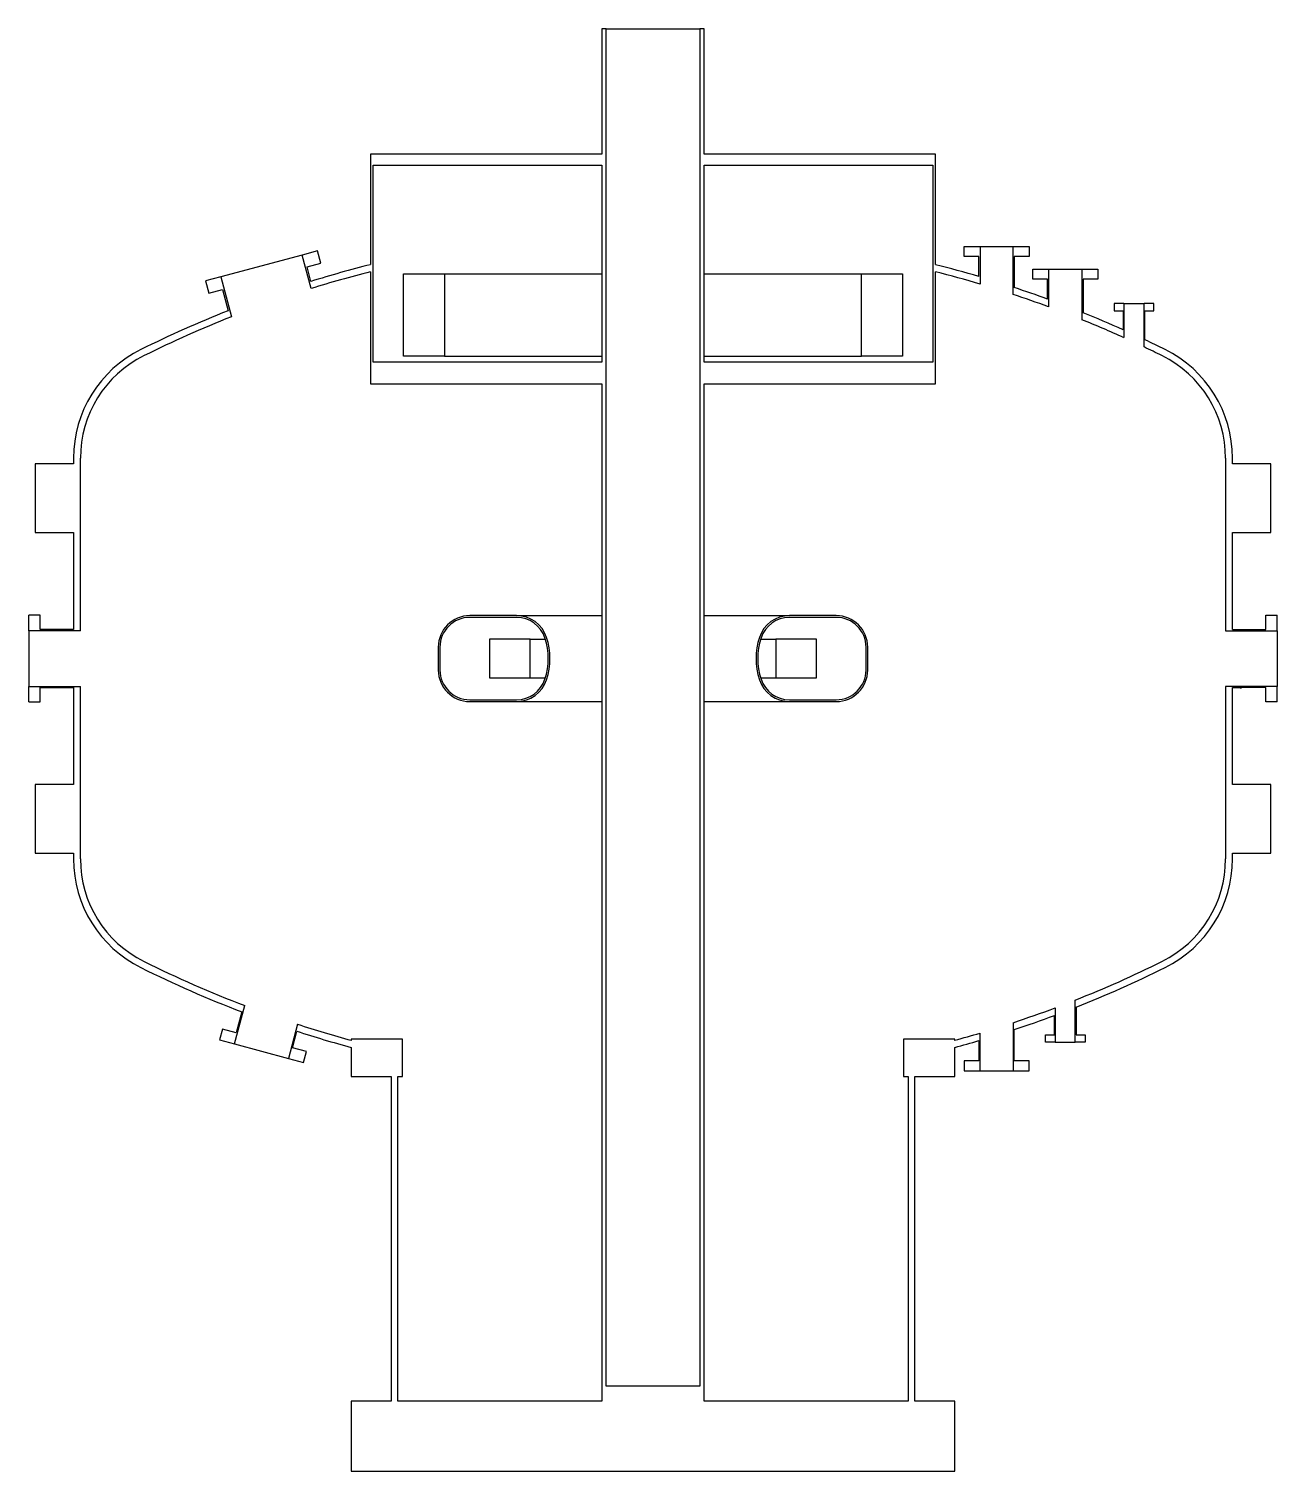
# Model space of a CAD drawing. Header units: millimetres. Extents: x -1090 to 1090, y -1419 to 1100.
import ezdxf

# ---------------------------------------------------------------- set-up
doc = ezdxf.new("R2010")
doc.units = ezdxf.units.MM
doc.layers.add('DV1_Default', color=7, linetype='Continuous')

msp = doc.modelspace()

# ---------------------------------------------------------------- linework, layer by layer
at = {"layer": 'DV1_Default', "color": 7, "linetype": 'Continuous'}
for p, q in [((-89.1, 1100), (-89.1, 881)), ((-82, 1100), (-89.1, 1100)), ((-82, 1100), (82, 1100)), ((-82, -1271), (-82, 1100)), ((82, 1100), (82, -1271)), ((89.1, 1100), (82, 1100)), ((89.1, 881), (89.1, 1100)), ((-493.5, 881), (-493.5, 688.1)), ((-89.1, 881), (-493.5, 881)), ((-488.5, 518), (-488.5, 862)), ((-488.5, 862), (-89.1, 862)), ((-89.1, 862), (-89.1, 518)), ((493.5, 881), (89.1, 881)), ((89.1, 862), (488.5, 862)), ((89.1, 518), (89.1, 862)), ((488.5, 862), (488.5, 518)), ((493.5, 688.1), (493.5, 881)), ((-586, 712), (-612.8, 704.8)), ((-580.2, 690.4), (-586, 712)), ((543.2, 702.5), (543.2, 720)), ((543.2, 720), (571.2, 720)), ((571.2, 720), (628.8, 720)), ((571.2, 720), (571.2, 654.2)), ((628.8, 720), (656.8, 720)), ((628.8, 636.1), (628.8, 720)), ((656.8, 720), (656.8, 702.5)), ((-612.8, 704.8), (-754.7, 666.8)), ((-597.1, 646.3), (-612.8, 704.8)), ((-604.1, 684), (-580.2, 690.4)), ((-597.4, 658.8), (-604.1, 684)), ((569.2, 702.5), (543.2, 702.5)), ((569.2, 667.3), (569.2, 702.5)), ((656.8, 702.5), (630.8, 702.5)), ((630.8, 702.5), (630.8, 648.1)), ((-754.7, 666.8), (-781.5, 659.6)), ((-781.5, 659.6), (-775.7, 638)), ((-754.7, 666.8), (-736.1, 597.2)), ((-493.5, 675.7), (-493.5, 480)), ((-436, 528), (-436, 672)), ((-436, 672), (-364, 672)), ((-364, 672), (-89.1, 672)), ((-364, 672), (-364, 528)), ((89.1, 672), (364, 672)), ((364, 528), (364, 672)), ((364, 672), (436, 672)), ((436, 672), (436, 528)), ((493.5, 480), (493.5, 675.7)), ((663.2, 662.5), (663.2, 680)), ((663.2, 680), (690.8, 680)), ((688.8, 662.5), (663.2, 662.5)), ((688.8, 628), (688.8, 662.5)), ((690.8, 680), (749.2, 680)), ((690.8, 680), (690.8, 614.5)), ((749.2, 680), (776.8, 680)), ((749.2, 591.9), (749.2, 680)), ((776.8, 662.5), (751.2, 662.5)), ((751.2, 662.5), (751.2, 604.1)), ((776.8, 680), (776.8, 662.5)), ((-775.7, 638), (-751.8, 644.4)), ((-751.8, 644.4), (-742, 607.7)), ((805.4, 620), (805.4, 607.3)), ((822.5, 620), (805.4, 620)), ((805.4, 607.3), (821, 607.3)), ((821, 607.3), (821, 574.4)), ((822.5, 620), (857.5, 620)), ((822.5, 620), (822.5, 560.6)), ((874.6, 620), (857.5, 620)), ((857.5, 544.4), (857.5, 620)), ((859, 557), (859, 607.3)), ((859, 607.3), (874.6, 607.3)), ((874.6, 607.3), (874.6, 620)), ((-89.1, 518), (-488.5, 518)), ((-364, 528), (-436, 528)), ((-364, 528), (-89.1, 528)), ((89.1, 528), (364, 528)), ((488.5, 518), (89.1, 518)), ((436, 528), (364, 528)), ((-493.5, 480), (-89.1, 480)), ((-89.1, 480), (-89.1, -1297)), ((89.1, 480), (493.5, 480)), ((89.1, -1297), (89.1, 480)), ((-1079, 340), (-1079, 220)), ((-1012, 340), (-1079, 340)), ((-1012, 350), (-1012, 340)), ((-1000, 48.7), (-1000, 350)), ((1000, 350), (1000, 48.7)), ((1012, 340), (1012, 350)), ((1079, 340), (1012, 340)), ((1079, 220), (1079, 340)), ((-1079, 220), (-1012, 220)), ((-1012, 220), (-1012, 50.8)), ((1012, 50.8), (1012, 220)), ((1012, 220), (1079, 220)), ((-1070.2, 75.8), (-1090, 75.8)), ((-1090, 48.7), (-1090, 75.8)), ((-1070.2, 50.8), (-1070.2, 75.8)), ((1070.2, 75.8), (1090, 75.8)), ((1070.2, 50.8), (1070.2, 75.8)), ((1090, 48.7), (1090, 75.8)), ((-1012, 50.8), (-1070.2, 50.8)), ((-238.2, 75), (-320, 75)), ((-238.2, 72), (-320, 72)), ((-238.2, 75), (-89.1, 75)), ((89.1, 75), (238.2, 75)), ((320, 75), (238.2, 75)), ((320, 72), (238.2, 72)), ((1012, 50.8), (1070.2, 50.8)), ((-1090, 48.7), (-1090, -48.7)), ((-1000, 48.7), (-1090, 48.7)), ((-214.6, 33.6), (-285.4, 33.6)), ((-285.4, 33.6), (-285.4, -33.6)), ((-214.6, 33.6), (-187.9, 33.6)), ((-214.6, -33.6), (-214.6, 33.6)), ((187.9, 33.6), (214.6, 33.6)), ((214.6, 33.6), (214.6, -33.6)), ((285.4, 33.6), (214.6, 33.6)), ((285.4, -33.6), (285.4, 33.6)), ((1000, 48.7), (1090, 48.7)), ((1090, 48.7), (1090, -48.7)), ((-375, 20), (-375, -20)), ((-372, 20), (-372, -20)), ((372, -20), (372, 20)), ((375, -20), (375, 20)), ((-1090, -48.7), (-1000, -48.7)), ((-1090, -75.8), (-1090, -48.7)), ((-1000, -350), (-1000, -48.7)), ((-285.4, -33.6), (-214.6, -33.6)), ((-214.6, -33.6), (-187.9, -33.6)), ((187.9, -33.6), (214.6, -33.6)), ((214.6, -33.6), (285.4, -33.6)), ((1090, -48.7), (1000, -48.7)), ((1000, -48.7), (1000, -350)), ((1090, -75.8), (1090, -48.7)), ((-1070.2, -75.8), (-1070.2, -50.8)), ((-1070.2, -50.8), (-1012, -50.8)), ((-1012, -50.8), (-1012, -220)), ((-320, -72), (-238.2, -72)), ((-320, -75), (-238.2, -75)), ((-238.2, -75), (-89.1, -75)), ((89.1, -75), (238.2, -75)), ((238.2, -72), (320, -72)), ((238.2, -75), (320, -75)), ((1070.2, -50.8), (1012, -50.8)), ((1012, -220), (1012, -50.8)), ((1025.4, -51), (1012, -51)), ((1070.2, -75.8), (1070.2, -50.8)), ((-1090, -75.8), (-1070.2, -75.8)), ((1090, -75.8), (1070.2, -75.8)), ((-1012, -220), (-1079, -220)), ((-1079, -220), (-1079, -340)), ((1079, -220), (1012, -220)), ((1079, -340), (1079, -220)), ((-1079, -340), (-1012, -340)), ((-1012, -340), (-1012, -350)), ((1012, -340), (1079, -340)), ((1012, -350), (1012, -340)), ((737.5, -670), (737.5, -596.6)), ((-730.8, -673.2), (-712.8, -606.2)), ((-717.9, -617.1), (-727.7, -653.5)), ((701, -657.3), (701, -623.5)), ((702.5, -610.1), (702.5, -670)), ((739, -608.9), (739, -657.3)), ((-751.9, -647.1), (-757, -666.2)), ((-727.7, -653.5), (-751.9, -647.1)), ((-620.7, -638.8), (-636.7, -698.4)), ((-629.6, -679.8), (-621.9, -651)), ((571.2, -720), (571.2, -654.2)), ((628.8, -636.1), (628.8, -720)), ((630.8, -702.5), (630.8, -648.1)), ((-757, -666.2), (-730.8, -673.2)), ((-730.8, -673.2), (-636.7, -698.4)), ((-605.4, -686.3), (-629.6, -679.8)), ((-437.5, -665), (-527, -665)), ((-527, -665), (-527, -666.9)), ((-527, -679.3), (-527, -730)), ((-437.5, -730), (-437.5, -665)), ((437.5, -665), (437.5, -730)), ((527, -665), (437.5, -665)), ((527, -666.9), (527, -665)), ((527, -730), (527, -679.3)), ((569.2, -667.3), (569.2, -702.5)), ((685.4, -657.3), (701, -657.3)), ((685.4, -670), (685.4, -657.3)), ((702.5, -670), (685.4, -670)), ((702.5, -670), (737.5, -670)), ((754.6, -670), (737.5, -670)), ((739, -657.3), (754.6, -657.3)), ((754.6, -657.3), (754.6, -670)), ((-636.7, -698.4), (-610.5, -705.4)), ((-610.5, -705.4), (-605.4, -686.3)), ((543.2, -702.5), (543.2, -720)), ((569.2, -702.5), (543.2, -702.5)), ((656.8, -702.5), (630.8, -702.5)), ((656.8, -720), (656.8, -702.5)), ((-527, -730), (-457.5, -730)), ((-457.5, -730), (-457.5, -1297)), ((-445.5, -1297), (-445.5, -730)), ((-445.5, -730), (-437.5, -730)), ((437.5, -730), (445.5, -730)), ((445.5, -730), (445.5, -1297)), ((457.5, -1297), (457.5, -730)), ((457.5, -730), (527, -730)), ((543.2, -720), (571.2, -720)), ((571.2, -720), (628.8, -720)), ((628.8, -720), (656.8, -720)), ((82, -1271), (-82, -1271)), ((-457.5, -1297), (-527, -1297)), ((-527, -1297), (-527, -1419.4)), ((-89.1, -1297), (-445.5, -1297)), ((445.5, -1297), (89.1, -1297)), ((527, -1297), (457.5, -1297)), ((527, -1419.4), (527, -1297)), ((-527, -1419.4), (527, -1419.4))]:
    msp.add_line(p, q, dxfattribs=at)
for centre, radius, start, end in [((0, -1262.5), 2012, 104.1983, 107.2721), ((0, -1262.5), 2012, 73.565, 75.8017), ((0, -1262.5), 2000, 104.2853, 107.3718), ((0, -1262.5), 2000, 73.4038, 75.7147), ((0, -1262.5), 2000, 69.7929, 71.6769), ((0, -1262.5), 2012, 69.9793, 71.7301), ((0, -1262.5), 2012, 111.6405, 116.3878), ((0, -1262.5), 2000, 111.594, 116.3878), ((0, -1262.5), 2000, 65.7166, 68.0013), ((0, -1262.5), 2012, 65.9175, 68.0779), ((0, -1262.5), 2012, 63.6122, 64.7266), ((-800, 350), 212, 116.3878, 180), ((-800, 350), 200, 116.3878, 180), ((0, -1262.5), 2000, 63.6122, 64.6117), ((800, 350), 200, 0, 63.6122), ((800, 350), 212, 0, 63.6122), ((-320, 20), 55, 90, 180), ((-320, 20), 52, 90, 180), ((-238.2, 20), 55, 17.9202, 90), ((-238.2, 20), 52, 17.9202, 90), ((238.2, 20), 55, 90, 162.0798), ((238.2, 20), 52, 90, 162.0798), ((320, 20), 55, 0, 90), ((320, 20), 52, 0, 90), ((-300, 0), 117, 342.0798, 17.9202), ((-300, 0), 120, 342.0798, 17.9202), ((300, 0), 120, 162.0798, 197.9202), ((300, 0), 117, 162.0798, 197.9202), ((-320, -20), 55, 180, 270), ((-320, -20), 52, 180, 270), ((320, -20), 55, 270, 0), ((320, -20), 52, 270, 0), ((-238.2, -20), 52, 270, 342.0798), ((-238.2, -20), 55, 270, 342.0798), ((238.2, -20), 55, 197.9202, 270), ((238.2, -20), 52, 197.9202, 270), ((-800, -350), 212, 180, 243.6122), ((-800, -350), 200, 180, 243.6122), ((800, -350), 200, 296.3878, 0), ((800, -350), 212, 296.3878, 0), ((0, 1262.5), 2012, 243.6122, 249.0943), ((0, 1262.5), 2000, 243.6122, 249.1192), ((0, 1262.5), 2000, 291.6385, 296.3878), ((0, 1262.5), 2012, 291.549, 296.3878), ((0, 1262.5), 2000, 288.3231, 290.5638), ((0, 1262.5), 2012, 288.2699, 290.3901), ((0, 1262.5), 2012, 251.9967, 254.8155), ((0, 1262.5), 2000, 251.9184, 254.7222), ((0, 1262.5), 2000, 285.2778, 286.5962), ((0, 1262.5), 2012, 285.1845, 286.435)]:
    msp.add_arc(centre, radius, start, end, dxfattribs=at)
for start_param, end_param in [(0, 0.000541), (3.141052, 3.230183)]:
    msp.add_ellipse((1025.4, 0), major_axis=(0, 51), ratio=0.707107, start_param=start_param, end_param=end_param, dxfattribs=at)

doc.saveas('drawing.dxf')
